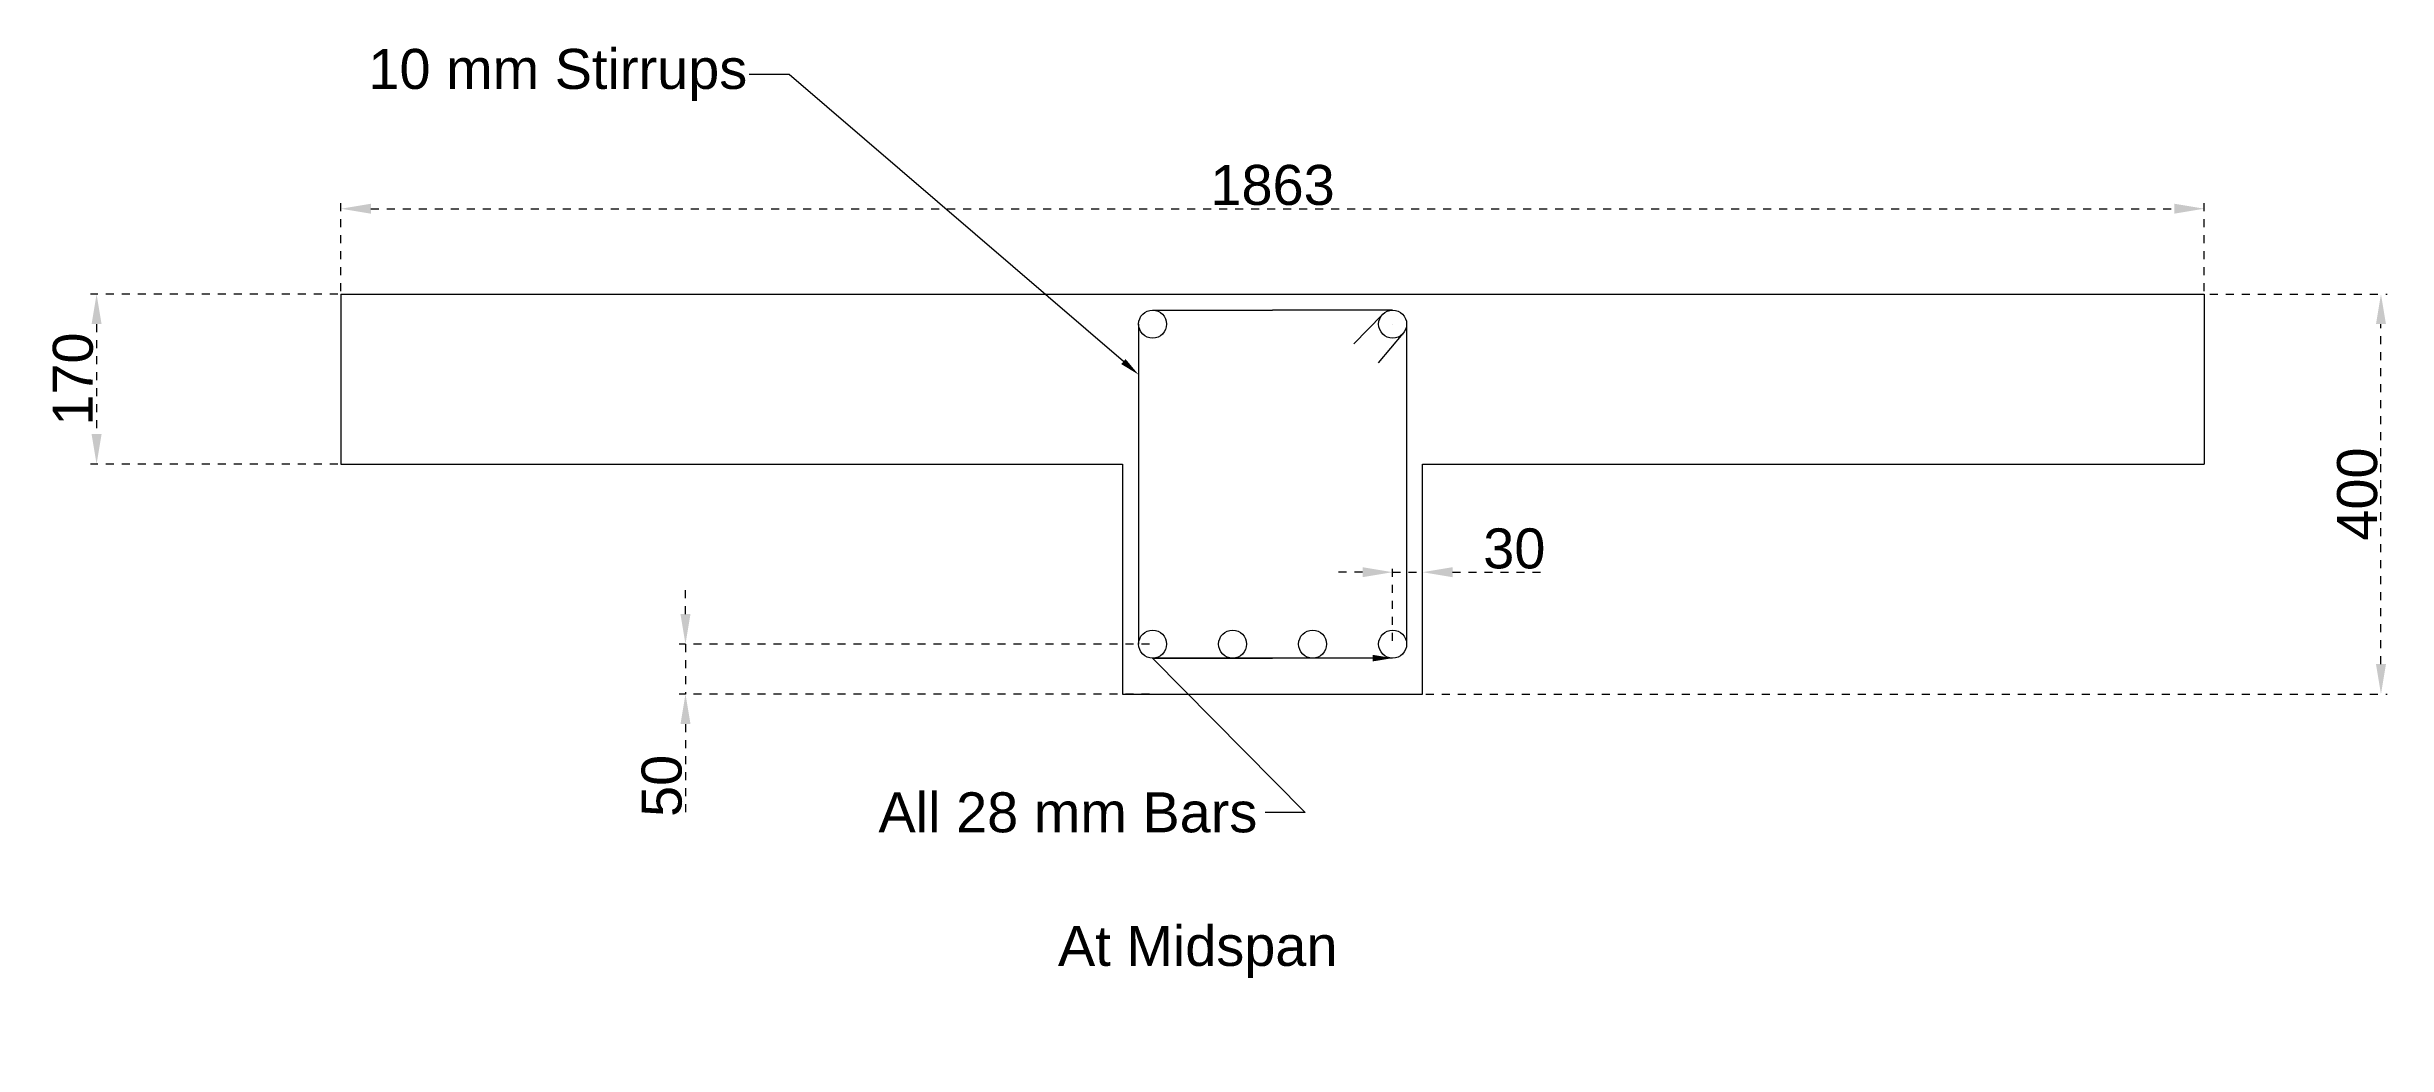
# Model space of a CAD drawing. Header units: millimetres. Extents: x 685 to 13990, y 236 to 7201.
# Drawn here: x 3779 to 6119, y 1000 to 1999 of the extents above; entities that cross this region are included whole.
import ezdxf
from ezdxf import colors
from ezdxf.entities.mleader import LeaderData, LeaderLine
from ezdxf.math import Vec2, Vec3

# ---------------------------------------------------------------- set-up
doc = ezdxf.new("R2010")
doc.units = ezdxf.units.MM
doc.header["$LTSCALE"] = 8
doc.linetypes.add('ACAD_ISO02W100', pattern=[15, 12, -3])
doc.linetypes.add('JIS_02_1.0', pattern=[2, 1, -1])
doc.layers.add('Construction Line', color=31, linetype='ACAD_ISO02W100')
doc.layers.add('dimensions', color=7, linetype='JIS_02_1.0')
doc.styles.add('Annotative', font='arial.ttf')
doc.styles.get("Standard").update_dxf_attribs({"font": 'arial.ttf'})
doc.styles.add('Text', font='arial.ttf', dxfattribs={"height": 8})
doc.dimstyles.new('Annotative', dxfattribs={"dimscale": 0, "dimtxt": 8, "dimasz": 6, "dimexe": 1.25, "dimexo": 0.625, "dimtad": 1, "dimtxsty": 'Annotative', "dimcen": 2.5, "dimadec": 0, "dimazin": 0, "dimtfac": 1, "dimtmove": 0, "dimatfit": 3, "dimfxl": 1, "dimarcsym": 0})

# ---------------------------------------------------------------- blocks, each defined once
blk = doc.blocks.new('*D11')
at = {"layer": 'Defpoints', "color": 0, "transparency": 16777216}
for p in [(4073.2, 1751.5), (3828.9, 1581.5), (4073.2, 1581.5)]:
    blk.add_point(p, dxfattribs=at)
at = {"layer": 'dimensions', "color": 0, "lineweight": -2, "transparency": 16777216}
for p, q in [((4070.1, 1751.5), (3822.7, 1751.5)), ((3828.9, 1721.5), (3828.9, 1611.5)), ((4070.1, 1581.5), (3822.7, 1581.5))]:
    blk.add_line(p, q, dxfattribs=at)
at = {"layer": 'dimensions', "color": 0, "transparency": 16777216}
for points in [[(3823.9, 1721.5), (3833.9, 1721.5), (3828.9, 1751.5)], [(3823.9, 1611.5), (3833.9, 1611.5), (3828.9, 1581.5)]]:
    blk.add_solid(points, dxfattribs=at)
at = {"layer": 'dimensions', "color": 0, "transparency": 16777216, "insert": (3805.4, 1666.5), "char_height": 40, "attachment_point": 5, "rotation": 90, "style": 'Annotative'}
blk.add_mtext('170', dxfattribs=at)
blk = doc.blocks.new('*D12')
at = {"layer": 'Defpoints', "color": 0, "transparency": 16777216}
for p in [(5154.7, 1751.5), (6112.9, 1751.5), (5154.7, 1351.5)]:
    blk.add_point(p, dxfattribs=at)
at = {"layer": 'dimensions', "color": 0, "lineweight": -2, "transparency": 16777216}
for p, q in [((5157.8, 1751.5), (6119.1, 1751.5)), ((6112.9, 1381.5), (6112.9, 1721.5)), ((5157.8, 1351.5), (6119.1, 1351.5))]:
    blk.add_line(p, q, dxfattribs=at)
at = {"layer": 'dimensions', "color": 0, "transparency": 16777216}
for points in [[(6107.9, 1721.5), (6117.9, 1721.5), (6112.9, 1751.5)], [(6107.9, 1381.5), (6117.9, 1381.5), (6112.9, 1351.5)]]:
    blk.add_solid(points, dxfattribs=at)
at = {"layer": 'dimensions', "color": 0, "transparency": 16777216, "insert": (6089.3, 1551.5), "char_height": 40, "attachment_point": 5, "rotation": 90, "style": 'Annotative'}
blk.add_mtext('400', dxfattribs=at)
blk = doc.blocks.new('*D17')
at = {"layer": 'Defpoints', "color": 0, "transparency": 16777216}
for p in [(4884.7, 1401.5), (4417.7, 1351.5), (4884.7, 1351.5)]:
    blk.add_point(p, dxfattribs=at)
at = {"layer": 'dimensions', "color": 0, "lineweight": -2, "transparency": 16777216}
for p, q in [((4417.7, 1431.5), (4417.7, 1461.5)), ((4881.6, 1401.5), (4411.4, 1401.5)), ((4417.7, 1401.5), (4417.7, 1351.5)), ((4881.6, 1351.5), (4411.4, 1351.5)), ((4417.7, 1321.5), (4417.7, 1228))]:
    blk.add_line(p, q, dxfattribs=at)
at = {"layer": 'dimensions', "color": 0, "transparency": 16777216}
for points in [[(4412.7, 1431.5), (4422.7, 1431.5), (4417.7, 1401.5)], [(4412.7, 1321.5), (4422.7, 1321.5), (4417.7, 1351.5)]]:
    blk.add_solid(points, dxfattribs=at)
at = {"layer": 'dimensions', "color": 0, "transparency": 16777216, "insert": (4394.1, 1259.7), "char_height": 40, "attachment_point": 5, "rotation": 90, "style": 'Annotative'}
blk.add_mtext('50', dxfattribs=at)
blk = doc.blocks.new('*D18')
at = {"layer": 'Defpoints', "color": 0, "transparency": 16777216}
for p in [(5936.2, 1836.9), (4073.2, 1751.5), (5936.2, 1751.5)]:
    blk.add_point(p, dxfattribs=at)
at = {"layer": 'dimensions', "color": 0, "lineweight": -2, "transparency": 16777216}
for p, q in [((4073.2, 1754.6), (4073.2, 1843.1)), ((4103.2, 1836.9), (5906.2, 1836.9)), ((5936.2, 1754.6), (5936.2, 1843.1))]:
    blk.add_line(p, q, dxfattribs=at)
at = {"layer": 'dimensions', "color": 0, "transparency": 16777216}
for points in [[(4103.2, 1841.9), (4103.2, 1831.9), (4073.2, 1836.9)], [(5906.2, 1841.9), (5906.2, 1831.9), (5936.2, 1836.9)]]:
    blk.add_solid(points, dxfattribs=at)
at = {"layer": 'dimensions', "color": 0, "transparency": 16777216, "insert": (5004.7, 1860.4), "char_height": 40, "attachment_point": 5, "style": 'Annotative'}
blk.add_mtext('1863', dxfattribs=at)
blk = doc.blocks.new('*D19')
at = {"layer": 'Defpoints', "color": 0, "transparency": 16777216}
for p in [(5154.7, 1473.4), (5124.7, 1401.5), (5154.7, 1401.5)]:
    blk.add_point(p, dxfattribs=at)
at = {"layer": 'dimensions', "color": 0, "lineweight": -2, "transparency": 16777216}
for p, q in [((5124.7, 1404.6), (5124.7, 1479.6)), ((5154.7, 1404.6), (5154.7, 1479.6)), ((5094.7, 1473.4), (5064.7, 1473.4)), ((5124.7, 1473.4), (5154.7, 1473.4)), ((5184.7, 1473.4), (5278.1, 1473.4))]:
    blk.add_line(p, q, dxfattribs=at)
at = {"layer": 'dimensions', "color": 0, "transparency": 16777216}
for points in [[(5094.7, 1478.4), (5094.7, 1468.4), (5124.7, 1473.4)], [(5184.7, 1478.4), (5184.7, 1468.4), (5154.7, 1473.4)]]:
    blk.add_solid(points, dxfattribs=at)
at = {"layer": 'dimensions', "color": 0, "transparency": 16777216, "insert": (5246.4, 1496.9), "char_height": 40, "attachment_point": 5, "style": 'Annotative'}
blk.add_mtext('30', dxfattribs=at)

msp = doc.modelspace()

# ---------------------------------------------------------------- linework, layer by layer
for p, q in [((4073.22145, 1751.45144), (5936.22145, 1751.45144)), ((4073.22145, 1751.45144), (4073.22145, 1581.45144)), ((4884.72145, 1735.45144), (5004.72145, 1735.45144)), ((5124.72145, 1735.45144), (5004.72145, 1735.45144)), ((5936.22145, 1751.45144), (5936.22145, 1581.45144)), ((4870.72145, 1721.45144), (4870.72145, 1401.45144)), ((5114.3954, 1730.90516), (5085.81115, 1701.63592)), ((5135.0475, 1711.99773), (5110.39112, 1682.81576)), ((5124.72145, 1721.45144), (5124.72145, 1721.45144)), ((5138.72145, 1721.45144), (5138.72145, 1401.45144)), ((4073.22145, 1581.45144), (4854.72145, 1581.45144)), ((4854.72145, 1581.45144), (4854.72145, 1351.45144)), ((5154.72145, 1351.45144), (5154.72145, 1581.45144)), ((5154.72145, 1581.45144), (5936.22145, 1581.45144)), ((4884.72145, 1387.45144), (5004.72145, 1387.45144)), ((5124.72145, 1387.45144), (5004.72145, 1387.45144)), ((4854.72145, 1351.45144), (5154.72145, 1351.45144))]:
    msp.add_line(p, q)
for centre in [(4884.72145, 1721.45144), (5124.72145, 1721.45144), (4884.72145, 1401.45144), (4964.72145, 1401.45144), (5044.72145, 1401.45144), (5124.72145, 1401.45144)]:
    msp.add_circle(centre, 14)
at = {"layer": 'Construction Line'}
msp.add_xline((2888.16364, 2436.45144), (1, 0), dxfattribs=at)

# ---------------------------------------------------------------- texts
at = {"layer": 'dimensions', "style": 'Text'}
msp.add_text('At Midspan', height=40, dxfattribs=at).set_placement((4790.11084, 1079.65406))

# ---------------------------------------------------------------- dimensions: what is measured, and where the dimension line sits
at = {"layer": 'dimensions'}
for base, p1, p2, picture, middle in [((5936.22145, 1836.8755), (4073.22145, 1751.45144), (5936.22145, 1751.45144), '*D18', (5004.72145, 1860.43706)), ((5154.72145, 1473.35855), (5124.72145, 1401.45144), (5154.72145, 1401.45144), '*D19', (5246.41398, 1496.92011))]:
    dim = msp.add_linear_dim(base=base, p1=p1, p2=p2, dimstyle='Annotative', dxfattribs=at)
    dim.commit()
    dim.dimension.update_dxf_attribs({"geometry": picture, "text_midpoint": middle})
for base, p1, p2, picture, middle in [((3828.92272, 1581.45144), (4073.22145, 1751.45144), (4073.22145, 1581.45144), '*D11', (3805.3748, 1666.45144)), ((6112.87684, 1751.45144), (5154.72145, 1351.45144), (5154.72145, 1751.45144), '*D12', (6089.32892, 1551.45144)), ((4417.67899, 1351.45144), (4884.72145, 1401.45144), (4884.72145, 1351.45144), '*D17', (4394.13107, 1259.74527))]:
    dim = msp.add_linear_dim(base=base, p1=p1, p2=p2, angle=90, dimstyle='Annotative', dxfattribs=at)
    dim.commit()
    dim.dimension.update_dxf_attribs({"geometry": picture, "text_midpoint": middle})

# ---------------------------------------------------------------- leaders
ml = msp.add_multileader_mtext('Standard')
ml.set_content('10 mm Stirrups', color=256)
ml.set_leader_properties()
ml.build(insert=Vec2(0, 0))
ml.multileader.update_dxf_attribs({"arrow_head_size": 20, "scale": 5})
ctx = ml.context
ctx.base_point, ctx.scale, ctx.char_height, ctx.arrow_head_size, ctx.landing_gap_size, ctx.plane_origin = Vec3(4090.66286, 1971.13763), 5, 40, 20, 10, Vec3(4870.72145, 1581.45144)
notes = []
notes.append((ctx, [(0, (1, 1, 0), (4521.24949, 1971.13763), (-1, 0), 40, [(0, [(4870.72145, 1670.97048)], 0, [])])]))
ctx.mtext.insert, ctx.mtext.flow_direction = Vec3(4100.66286, 1996.69016), 5
ml = msp.add_multileader_mtext('Standard')
ml.set_content('All 28 mm Bars', color=256)
ml.set_leader_properties()
ml.build(insert=Vec2(0, 0))
ml.multileader.update_dxf_attribs({"arrow_head_size": 20, "scale": 5})
ctx = ml.context
ctx.base_point, ctx.scale, ctx.char_height, ctx.arrow_head_size, ctx.landing_gap_size, ctx.plane_origin = Vec3(4600.64146, 1232.91689), 5, 40, 20, 10, Vec3(5248.07605, 1308.56201)
notes.append((ctx, [(0, (1, 1, 0), (5037.31267, 1232.91689), (-1, 0), 40, [(3, [(5124.72145, 1387.45144), (5044.72145, 1387.45144), (4964.72145, 1387.45144), (4884.72145, 1387.45144)], 0, [])])]))
ctx.mtext.insert, ctx.mtext.flow_direction = Vec3(4610.64146, 1253.25795), 5
for ctx, leaders in notes:
    for number, flags, end, landing, length, lines in leaders:
        leader = LeaderData()
        leader.index, (leader.has_last_leader_line, leader.has_dogleg_vector, leader.attachment_direction) = number, flags
        leader.last_leader_point, leader.dogleg_vector, leader.dogleg_length = Vec3(end), Vec3(landing), length
        for number, points, colour, breaks in lines:
            line = LeaderLine()
            line.index, line.vertices, line.color, line.breaks = number, Vec3.list(points), colors.encode_raw_color(colour), breaks
            leader.lines.append(line)
        ctx.leaders.append(leader)

doc.saveas('drawing.dxf')
